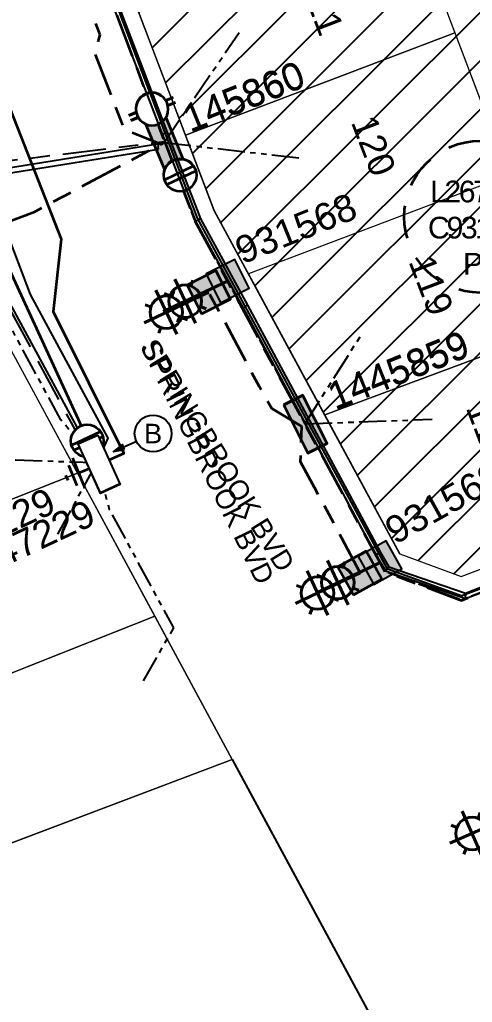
# Model space of a CAD drawing. Header units: metres. Extents: x 308667 to 309873, y 6270550 to 6271594.
# Drawn here: x 309320.8 to 309362.5, y 6271169.6 to 6271260.3 of the extents above; entities that cross this region are included whole.
import ezdxf
from ezdxf.enums import TextEntityAlignment as Align

# ---------------------------------------------------------------- set-up
doc = ezdxf.new("R2010")
doc.units = ezdxf.units.M
for name, pattern in [('Cable Exist UG', [8.2, 4, -1.2, 1.8, -1.2]), ('Dash', [5, 3, -2]), ('IE Trench LV', [5.5, 4, -1.5]), ('PHANTOMX2', [5, 2.5, -0.5, 0.5, -0.5, 0.5, -0.5])]:
    doc.linetypes.add(name, pattern=pattern)
doc.layers.get('0').update_dxf_attribs({"color": 6})
for name, color, linetype, lineweight in [('_User Miscellaneous1', 41, 'Continuous', 13), ('_User Miscellaneous3', 241, 'Continuous', 13), ('_User_LV_Exist', 5, 'Continuous', 35), ('Cadastre Developer_SP_NEW', 54, 'Continuous', 15), ('Cadastre Roads_SP_EXT', 54, 'Continuous', 15)]:
    doc.layers.add(name, color=color, linetype=linetype, lineweight=lineweight)
for name, color, linetype in [('Equip_LV_EXT', 7, 'Continuous'), ('Equip_SP_SL_EXT', 7, 'Continuous'), ('Mains_LV_New_T84', 2, 'Cable x'), ('Notes', 7, 'Continuous'), ('Notes_SP_NEW', 51, 'Continuous'), ('Services_SP_NEW_UG', 2, 'PHANTOMX2'), ('SupportsUG_SP_LV_EXT', 7, 'Continuous'), ('SupportsUG_SP_LV_SL_EXT', 7, 'Continuous'), ('SupportsUG_SP_LV_SL_NEW', 2, 'Continuous'), ('Trench_SP_NEW', 2, 'Continuous'), ('UG_Details_SP_MISC', 7, 'Continuous')]:
    doc.layers.add(name, color=color, linetype=linetype)
doc.styles.add('COLUMN_LABEL', font='arial.ttf')
doc.styles.add('iecARIAL', font='arial.ttf', dxfattribs={"height": 2})
doc.styles.add('POLE_LABEL', font='arial.ttf', dxfattribs={"height": 2})
doc.styles.get("Standard").update_dxf_attribs({"font": 'arial.ttf'})
doc.linetypes.add('Cable New UG', pattern='A,7,-0.25,["x",Standard,S=2,R=0,X=0.2,Y=-0.8],-2.1', length=9.35)
doc.linetypes.add('Cable x', pattern='A,5,-0.25,["x",Standard,S=2,R=0,X=0,Y=-0.8],-1.5', length=6.75)

# ---------------------------------------------------------------- blocks, each defined once
blk = doc.blocks.new('*U386')
at = {"lineweight": 40}
for p, q in [((-3.047, -3.797), (-4.858, 0.323)), ((-3.204, 0.185), (-3.408, -0.339)), ((0, 0), (-2.582, -1.135)), ((-1.893, -0.832), (-6.012, -2.642)), ((-5.874, -0.988), (-5.35, -1.193)), ((-2.031, -2.486), (-2.555, -2.281)), ((-4.701, -3.659), (-4.497, -3.135))]:
    blk.add_line(p, q, dxfattribs=at)
blk.add_circle((-3.953, -1.737), 1.5, dxfattribs=at)
at = {"style": 'iecARIAL', "flags": 8}
blk.add_attdef('ASSET_NUM', (1.5, 1.5), '', height=2.5, dxfattribs=at)
for tag, p, height, flags in [('CONSTRUCTED_VOLTAGE', (0.981, -0.653), 0.2, 9), ('CONTROL_TYPE', (0.981, -0.853), 0.2, 9), ('LANTERN_PURPOSE', (0.981, -1.053), 0.2, 9), ('LNUMBER', (2.181, -3.253), 2.5, 8), ('OPERATING_VOLTAGE', (0.981, -1.653), 0.2, 9), ('ORIENTATION', (0.981, -1.853), 0.2, 9), ('LANTERN_TYPE', (0.981, -1.253), 0.2, 9), ('NO_PHASES', (0.981, -1.453), 0.2, 9), ('OWNED_BY', (0.981, -2.053), 0.2, 9), ('STATE', (0.981, -2.253), 0.2, 9), ('CEXIST', (0.981, -2.653), 0.2, 9), ('CNEW', (0.981, -2.853), 0.2, 9), ('USAGE', (0.981, -2.453), 0.2, 9), ('CNUMBER', (0.981, -3.053), 0.2, 9), ('CREMOVE', (0.981, -3.253), 0.2, 9), ('CREPLACE', (0.981, -3.453), 0.2, 9), ('LKINGHEIGHT', (0.981, -3.653), 0.2, 9), ('LBRACKET', (0.981, -3.853), 0.2, 9), ('LBRACKETVOCAB', (0.981, -4.053), 0.2, 9), ('LCATEGORY', (0.981, -4.253), 0.2, 9), ('LCHARGE1', (0.981, -4.453), 0.2, 9), ('LCHARGE1PERCENT', (0.981, -4.653), 0.2, 9), ('LCHARGE2', (0.981, -4.853), 0.2, 9), ('LCHARGE2PERCENT', (0.981, -5.053), 0.2, 9), ('LCHARGE3', (0.981, -5.253), 0.2, 9), ('LCHARGE3PERCENT', (0.981, -5.453), 0.2, 9), ('LEXIST', (0.981, -5.653), 0.2, 9), ('LLAMP', (0.981, -5.853), 0.2, 9), ('LLAMPVOCAB', (0.981, -6.053), 0.2, 9), ('LMAST', (0.981, -6.253), 0.2, 9), ('LMASTVOCAB', (0.981, -6.453), 0.2, 9), ('LNEW', (0.981, -6.653), 0.2, 9), ('LANTNUMBER', (0.981, -6.853), 0.2, 9), ('LOUTREACH', (0.981, -7.253), 0.2, 9), ('LOUTREACHVOCAB', (0.981, -7.453), 0.2, 9), ('LRATECODE', (0.981, -7.653), 0.2, 9), ('LREMOVE', (0.981, -7.853), 0.2, 9), ('LREPLACE', (0.981, -8.053), 0.2, 9), ('LTYPE', (0.981, -8.253), 0.2, 9), ('STREETNAME', (0.981, -9.253), 0.2, 9), ('LTYPEVOCAB', (0.981, -8.453), 0.2, 9), ('LEGEND', (0.981, -8.653), 0.2, 9), ('LOCATION', (0.981, -8.853), 0.2, 9), ('NOTES', (0.981, -9.053), 0.2, 9), ('SUBURB', (0.981, -9.453), 0.2, 1)]:
    blk.add_attdef(tag, p, '', height=height, dxfattribs=dict(flags=flags))
blk = doc.blocks.new('CUBICLE_NEW')
at = {"flags": 9}
for tag, p in [('STREETNAME', (0, -1.6)), ('LOCATION', (0, -1.8)), ('NOTES', (0, -2))]:
    blk.add_attdef(tag, text='', height=0.2, dxfattribs=at).set_placement(p, align=Align.MIDDLE_LEFT)
blk.add_wipeout([(-2.475, 0.99), (2.475, 0.99), (2.475, -0.99), (-2.475, -0.99)])
at = {"lineweight": -3}
blk.add_lwpolyline([(-2.475, 0.99), (2.475, 0.99), (2.475, -0.99), (-2.475, -0.99)], close=True, dxfattribs=at)
at = {"style": 'COLUMN_LABEL'}
for tag, height, flags, p in [('ASSET_NUM', 2.5, 8, (2, 2)), ('STREET_CODE', 0.2, 9, (0, -0.2))]:
    blk.add_attdef(tag, text='', height=height, dxfattribs=dict(at, flags=flags)).set_placement(p, align=Align.MIDDLE_LEFT)
at = {"flags": 1}
blk.add_attdef('Z', (0, 0), '', height=0.2, dxfattribs=at)
at = {"flags": 9}
for tag, p in [('OWNED_BY', (0, -0.4)), ('STATE', (0, -0.6)), ('USAGE', (0, -0.8)), ('LEGEND', (0, -1)), ('SUBURB', (0, -1.4)), ('PARENT', (0, -1.2))]:
    blk.add_attdef(tag, text='', height=0.2, dxfattribs=at).set_placement(p, align=Align.MIDDLE_LEFT)
blk = doc.blocks.new('PILLAR_EXT')
blk.add_hatch(color=256).paths.add_polyline_path([(-2.475, 0.99), (-2.475, -0.99), (2.475, -0.99), (2.475, 0.99)])
blk.add_lwpolyline([(-2.475, -0.99), (2.475, -0.99), (2.475, 0.99), (-2.475, 0.99)], close=True)
at = {"style": 'iecARIAL', "flags": 8}
blk.add_attdef('ASSET_NUM', (1.5, 3.5), '', height=2.5, dxfattribs=at)
for tag, p, flags in [('OWNED_BY', (0, -0.2), 9), ('STATE', (0, -0.4), 9), ('SUPPORT_TYPE', (0, -0.6), 9), ('USAGE', (0, -0.8), 9), ('LEGEND', (0, -1), 9), ('STREETNAME', (0, -1.8), 9), ('SUBURB', (0, -2), 1), ('LOCATION', (0, -1.2), 9), ('NOTES', (0, -1.4), 9), ('PARENT', (0, -1.6), 9)]:
    blk.add_attdef(tag, p, '', height=0.2, dxfattribs=dict(flags=flags))
blk = doc.blocks.new('COLUMN_EXT')
blk.add_hatch(color=256).paths.add_polyline_path([(-1.485, 1.485), (-1.485, -1.485), (1.485, -1.485), (1.485, 1.485)])
blk.add_lwpolyline([(-1.485, -1.485), (1.485, -1.485), (1.485, 1.485), (-1.485, 1.485)], close=True)
for tag, height, style, flags, p in [('ASSET_NUM', 2.5, 'COLUMN_LABEL', 8, (2, 2)), ('STRUCTURE_PLANT_NUMBER', 0.2, 'POLE_LABEL', 9, (1.813, 0.031)), ('STREET_CODE', 0.2, 'COLUMN_LABEL', 9, (1.813, -0.2))]:
    blk.add_attdef(tag, text='', height=height, dxfattribs=dict(style=style, flags=flags)).set_placement(p, align=Align.MIDDLE_LEFT)
at = {"flags": 9}
for tag, p in [('OWNED_BY', (1.813, -0.6)), ('STATE', (1.813, -0.8)), ('COLUMN_TYPE', (1.813, -0.4)), ('USAGE', (1.813, -1)), ('STREETNAME', (1.813, -1.6)), ('SUBURB', (1.813, -1.8)), ('LEGEND', (1.813, -1.2)), ('LOCATION', (1.813, -1.4)), ('NOTES', (1.813, -2))]:
    blk.add_attdef(tag, text='', height=0.2, dxfattribs=at).set_placement(p, align=Align.MIDDLE_LEFT)
at = {"flags": 1}
blk.add_attdef('Z', (1.813, -2.351), '', height=0.2, dxfattribs=at)
blk = doc.blocks.new('*U377')
at = {"lineweight": 40}
for p, q in [((-2.96, -3.887), (-4.881, 0.182)), ((-3.225, 0.089), (-3.414, -0.44)), ((0, 0), (-2.567, -1.213)), ((-1.886, -0.891), (-5.955, -2.813)), ((-5.862, -1.156), (-5.333, -1.346)), ((-1.979, -2.548), (-2.508, -2.358)), ((-4.616, -3.794), (-4.427, -3.264))]:
    blk.add_line(p, q, dxfattribs=at)
blk.add_circle((-3.921, -1.852), 1.5, dxfattribs=at)
at = {"style": 'iecARIAL', "flags": 8}
blk.add_attdef('ASSET_NUM', (1.5, 1.5), '', height=2.5, dxfattribs=at)
for tag, p, height, flags in [('CONSTRUCTED_VOLTAGE', (0.981, -0.653), 0.2, 9), ('CONTROL_TYPE', (0.981, -0.853), 0.2, 9), ('LANTERN_PURPOSE', (0.981, -1.053), 0.2, 9), ('LNUMBER', (2.181, -3.253), 2.5, 8), ('OPERATING_VOLTAGE', (0.981, -1.653), 0.2, 9), ('ORIENTATION', (0.981, -1.853), 0.2, 9), ('LANTERN_TYPE', (0.981, -1.253), 0.2, 9), ('NO_PHASES', (0.981, -1.453), 0.2, 9), ('OWNED_BY', (0.981, -2.053), 0.2, 9), ('STATE', (0.981, -2.253), 0.2, 9), ('CEXIST', (0.981, -2.653), 0.2, 9), ('CNEW', (0.981, -2.853), 0.2, 9), ('USAGE', (0.981, -2.453), 0.2, 9), ('CNUMBER', (0.981, -3.053), 0.2, 9), ('CREMOVE', (0.981, -3.253), 0.2, 9), ('CREPLACE', (0.981, -3.453), 0.2, 9), ('LKINGHEIGHT', (0.981, -3.653), 0.2, 9), ('LBRACKET', (0.981, -3.853), 0.2, 9), ('LBRACKETVOCAB', (0.981, -4.053), 0.2, 9), ('LCATEGORY', (0.981, -4.253), 0.2, 9), ('LCHARGE1', (0.981, -4.453), 0.2, 9), ('LCHARGE1PERCENT', (0.981, -4.653), 0.2, 9), ('LCHARGE2', (0.981, -4.853), 0.2, 9), ('LCHARGE2PERCENT', (0.981, -5.053), 0.2, 9), ('LCHARGE3', (0.981, -5.253), 0.2, 9), ('LCHARGE3PERCENT', (0.981, -5.453), 0.2, 9), ('LEXIST', (0.981, -5.653), 0.2, 9), ('LLAMP', (0.981, -5.853), 0.2, 9), ('LLAMPVOCAB', (0.981, -6.053), 0.2, 9), ('LMAST', (0.981, -6.253), 0.2, 9), ('LMASTVOCAB', (0.981, -6.453), 0.2, 9), ('LNEW', (0.981, -6.653), 0.2, 9), ('LANTNUMBER', (0.981, -6.853), 0.2, 9), ('LOUTREACH', (0.981, -7.253), 0.2, 9), ('LOUTREACHVOCAB', (0.981, -7.453), 0.2, 9), ('LRATECODE', (0.981, -7.653), 0.2, 9), ('LREMOVE', (0.981, -7.853), 0.2, 9), ('LREPLACE', (0.981, -8.053), 0.2, 9), ('LTYPE', (0.981, -8.253), 0.2, 9), ('STREETNAME', (0.981, -9.253), 0.2, 9), ('LTYPEVOCAB', (0.981, -8.453), 0.2, 9), ('LEGEND', (0.981, -8.653), 0.2, 9), ('LOCATION', (0.981, -8.853), 0.2, 9), ('NOTES', (0.981, -9.053), 0.2, 9), ('SUBURB', (0.981, -9.453), 0.2, 1)]:
    blk.add_attdef(tag, p, '', height=height, dxfattribs=dict(flags=flags))
blk = doc.blocks.new('*U378')
at = {"lineweight": 40}
for p, q in [((-2.954, -3.886), (-4.878, 0.182)), ((-3.221, 0.09), (-3.41, -0.44)), ((0, 0), (-2.563, -1.212)), ((-1.882, -0.89), (-5.95, -2.814)), ((-5.858, -1.157), (-5.328, -1.347)), ((-1.974, -2.547), (-2.504, -2.358)), ((-4.611, -3.794), (-4.421, -3.264))]:
    blk.add_line(p, q, dxfattribs=at)
blk.add_circle((-3.916, -1.852), 1.5, dxfattribs=at)
at = {"style": 'iecARIAL', "flags": 8}
blk.add_attdef('ASSET_NUM', (1.5, 1.5), '', height=2.5, dxfattribs=at)
for tag, p, height, flags in [('CONSTRUCTED_VOLTAGE', (0.981, -0.653), 0.2, 9), ('CONTROL_TYPE', (0.981, -0.853), 0.2, 9), ('LANTERN_PURPOSE', (0.981, -1.053), 0.2, 9), ('LNUMBER', (2.181, -3.253), 2.5, 8), ('OPERATING_VOLTAGE', (0.981, -1.653), 0.2, 9), ('ORIENTATION', (0.981, -1.853), 0.2, 9), ('LANTERN_TYPE', (0.981, -1.253), 0.2, 9), ('NO_PHASES', (0.981, -1.453), 0.2, 9), ('OWNED_BY', (0.981, -2.053), 0.2, 9), ('STATE', (0.981, -2.253), 0.2, 9), ('CEXIST', (0.981, -2.653), 0.2, 9), ('CNEW', (0.981, -2.853), 0.2, 9), ('USAGE', (0.981, -2.453), 0.2, 9), ('CNUMBER', (0.981, -3.053), 0.2, 9), ('CREMOVE', (0.981, -3.253), 0.2, 9), ('CREPLACE', (0.981, -3.453), 0.2, 9), ('LKINGHEIGHT', (0.981, -3.653), 0.2, 9), ('LBRACKET', (0.981, -3.853), 0.2, 9), ('LBRACKETVOCAB', (0.981, -4.053), 0.2, 9), ('LCATEGORY', (0.981, -4.253), 0.2, 9), ('LCHARGE1', (0.981, -4.453), 0.2, 9), ('LCHARGE1PERCENT', (0.981, -4.653), 0.2, 9), ('LCHARGE2', (0.981, -4.853), 0.2, 9), ('LCHARGE2PERCENT', (0.981, -5.053), 0.2, 9), ('LCHARGE3', (0.981, -5.253), 0.2, 9), ('LCHARGE3PERCENT', (0.981, -5.453), 0.2, 9), ('LEXIST', (0.981, -5.653), 0.2, 9), ('LLAMP', (0.981, -5.853), 0.2, 9), ('LLAMPVOCAB', (0.981, -6.053), 0.2, 9), ('LMAST', (0.981, -6.253), 0.2, 9), ('LMASTVOCAB', (0.981, -6.453), 0.2, 9), ('LNEW', (0.981, -6.653), 0.2, 9), ('LANTNUMBER', (0.981, -6.853), 0.2, 9), ('LOUTREACH', (0.981, -7.253), 0.2, 9), ('LOUTREACHVOCAB', (0.981, -7.453), 0.2, 9), ('LRATECODE', (0.981, -7.653), 0.2, 9), ('LREMOVE', (0.981, -7.853), 0.2, 9), ('LREPLACE', (0.981, -8.053), 0.2, 9), ('LTYPE', (0.981, -8.253), 0.2, 9), ('STREETNAME', (0.981, -9.253), 0.2, 9), ('LTYPEVOCAB', (0.981, -8.453), 0.2, 9), ('LEGEND', (0.981, -8.653), 0.2, 9), ('LOCATION', (0.981, -8.853), 0.2, 9), ('NOTES', (0.981, -9.053), 0.2, 9), ('SUBURB', (0.981, -9.453), 0.2, 1)]:
    blk.add_attdef(tag, p, '', height=height, dxfattribs=dict(flags=flags))
blk = doc.blocks.new('LV_UG_LINKS_OPEN_EXT')
for p, q in [((-0.249, 1.473), (-0.249, 2.22)), ((0.249, 1.473), (0.249, 2.22)), ((-0.249, -1.473), (-0.249, -2.22)), ((0.249, -1.473), (0.249, -2.22))]:
    blk.add_line(p, q)
at = {"flags": 9}
for tag, p in [('ACTUAL_STATUS', (0, 0)), ('OPERATING_VOLTAGE', (0, -0.6)), ('ORIENTATION', (0, -0.8)), ('STATE', (0, -1)), ('CONSTRUCTED_VOLTAGE', (0, -0.2)), ('NO_PHASES', (0, -0.4)), ('SWITCH_TYPE', (0, -1.2)), ('USAGE', (0, -1.4)), ('NOTES', (0, -1.6))]:
    blk.add_attdef(tag, text='', height=0.2, dxfattribs=at).set_placement(p, align=Align.MIDDLE_LEFT)
at = {"flags": 1}
blk.add_attdef('Z', (0, 0), '', height=0.2, dxfattribs=at)
blk.add_wipeout([(-0.249, 1.473), (-0.432, 1.43), (-0.608, 1.365), (-0.774, 1.278), (-0.928, 1.171), (-1.067, 1.045), (-1.19, 0.903), (-1.294, 0.747), (-1.377, 0.579), (-1.439, 0.402), (-1.478, 0.218), (-1.494, 0.031), (-1.486, -0.156), (-1.455, -0.341), (-1.4, -0.521), (-1.324, -0.692), (-1.227, -0.853), (-1.11, -1), (-0.976, -1.131), (-0.827, -1.244), (-0.664, -1.338), (-0.491, -1.411), (-0.311, -1.461), (-0.125, -1.489), (0.062, -1.493), (0.249, -1.473), (0.432, -1.43), (0.608, -1.365), (0.774, -1.278), (0.928, -1.171), (1.067, -1.045), (1.19, -0.903), (1.294, -0.747), (1.377, -0.579), (1.439, -0.402), (1.478, -0.218), (1.494, -0.031), (1.486, 0.156), (1.455, 0.341), (1.4, 0.521), (1.324, 0.692), (1.227, 0.853), (1.11, 1), (0.976, 1.131), (0.827, 1.244), (0.664, 1.338), (0.491, 1.411), (0.311, 1.461), (0.125, 1.489), (-0.062, 1.493)])
blk.add_lwpolyline([(0, -1.494, 1), (0, 1.494, 1)], format="xyb", close=True)
blk = doc.blocks.new('LV_UG_LINKS_CLOSED_EXT')
blk.add_wipeout([(-1.056, 1.057), (-1.18, 0.916), (-1.286, 0.761), (-1.371, 0.594), (-1.435, 0.417), (-1.476, 0.234), (-1.493, 0.047), (-1.487, -0.14), (-1.458, -0.326), (-1.406, -0.506), (-1.331, -0.678), (-1.236, -0.839), (-1.121, -0.988), (-0.988, -1.12), (-0.84, -1.235), (-0.679, -1.331), (-0.506, -1.406), (-0.326, -1.458), (-0.141, -1.487), (0.047, -1.493), (0.233, -1.476), (0.416, -1.435), (0.593, -1.371), (0.76, -1.286), (0.915, -1.181), (1.056, -1.057), (1.18, -0.916), (1.286, -0.761), (1.371, -0.594), (1.435, -0.417), (1.476, -0.234), (1.493, -0.047), (1.487, 0.14), (1.458, 0.326), (1.406, 0.506), (1.331, 0.678), (1.236, 0.839), (1.121, 0.988), (0.988, 1.12), (0.84, 1.235), (0.679, 1.331), (0.506, 1.406), (0.326, 1.458), (0.141, 1.487), (-0.047, 1.493), (-0.233, 1.476), (-0.416, 1.435), (-0.593, 1.371), (-0.76, 1.286), (-0.915, 1.181)])
for p, q in [((-0.25, -1.479), (-0.25, 1.479)), ((0.25, -1.479), (0.25, 1.479))]:
    blk.add_line(p, q)
blk.add_circle((0, 0), 1.5)
at = {"flags": 9}
for tag, p in [('ACTUAL_STATUS', (0, 0)), ('OPERATING_VOLTAGE', (0, -0.6)), ('ORIENTATION', (0, -0.8)), ('STATE', (0, -1)), ('CONSTRUCTED_VOLTAGE', (0, -0.2)), ('NO_PHASES', (0, -0.4)), ('SWITCH_TYPE', (0, -1.2)), ('USAGE', (0, -1.4)), ('NOTES', (0, -1.6))]:
    blk.add_attdef(tag, text='', height=0.2, dxfattribs=at).set_placement(p, align=Align.MIDDLE_LEFT)
at = {"flags": 1}
blk.add_attdef('Z', (0, 0), '', height=0.2, dxfattribs=at)
blk = doc.blocks.new('Earth')
for p, q in [((0, -2.044), (0, 0)), ((-1.5, -2.044), (1.5, -2.044)), ((-1, -2.644), (1, -2.644)), ((-0.25, -3.244), (0.25, -3.244))]:
    blk.add_line(p, q)
blk = doc.blocks.new('*U451')
h = blk.add_hatch(color=256)
h.dxf.hatch_style = 1
h.paths.add_polyline_path([(-2.627, -1.47), (-2.834, -1.015), (-3.641, -1.656)])
blk.add_line((-3.641, -1.656), (-1.593, -0.725))
at = {"flags": 128}
blk.add_lwpolyline([(-2.627, -1.47), (-2.834, -1.015), (-3.641, -1.656), (-2.627, -1.47)], dxfattribs=at)
blk.add_circle((0, 0), 1.7)
at = {"width": 0.9}
blk.add_attdef('CODE', text='', height=1.8, dxfattribs=at).set_placement((0, 0), align=Align.MIDDLE_CENTER)
at = {"flags": 1}
blk.add_attdef('Z', (0, 0), '', height=0.2, dxfattribs=at)

msp = doc.modelspace()

# ---------------------------------------------------------------- hatches: boundary and pattern name
at = {"layer": 'Notes'}
h = msp.add_hatch(dxfattribs=at)
h.set_pattern_fill('ANSI31', color=256)
h.paths.add_polyline_path([(309385.374, 6271300.392), (309329.159, 6271279.105), (309326.836, 6271273.948), (309338.707, 6271242.678), (309355.837, 6271211.014), (309361.48, 6271208.914), (309412.652, 6271228.314), (309400.062, 6271261.459), (309400.102, 6271261.475)])
h.paths.add_polyline_path([(309404.819, 6271293.483), (309408.884, 6271282.906), (309414.508, 6271285.067), (309410.443, 6271295.644)], flags=24)
h.paths.add_polyline_path([(309389.925, 6271291.894), (309394.003, 6271281.285), (309399.722, 6271283.483), (309395.644, 6271294.092)], flags=24)
h.paths.add_polyline_path([(309378.3, 6271287.486), (309382.377, 6271276.877), (309388.096, 6271279.075), (309384.019, 6271289.684)], flags=24)
h.paths.add_polyline_path([(309366.824, 6271283.125), (309370.889, 6271272.548), (309376.513, 6271274.709), (309372.448, 6271285.286)], flags=24)
h.paths.add_polyline_path([(309355.696, 6271278.915), (309359.774, 6271268.304), (309365.497, 6271270.504), (309361.419, 6271281.114)], flags=24)
h.paths.add_polyline_path([(309338.769, 6271279.423), (309342.834, 6271268.845), (309348.457, 6271271.007), (309344.392, 6271281.584)], flags=24)
h.paths.add_polyline_path([(309343.969, 6271265.71), (309348.034, 6271255.132), (309353.658, 6271257.294), (309349.593, 6271267.871)], flags=24)
h.paths.add_polyline_path([(309348.707, 6271252.976), (309352.784, 6271242.367), (309358.503, 6271244.565), (309354.426, 6271255.174)], flags=24)
h.paths.add_polyline_path([(309353.683, 6271239.926), (309357.761, 6271229.317), (309363.48, 6271231.514), (309359.402, 6271242.124)], flags=24)
h.paths.add_polyline_path([(309359.675, 6271224.052), (309363.753, 6271213.443), (309369.472, 6271215.641), (309365.394, 6271226.25)], flags=24)
h.paths.add_polyline_path([(309369.233, 6271243.694), (309373.298, 6271233.117), (309378.922, 6271235.278), (309374.857, 6271245.855)], flags=24)
h.paths.add_polyline_path([(309380.062, 6271247.818), (309384.139, 6271237.209), (309389.858, 6271239.407), (309385.781, 6271250.016)], flags=24)
h.paths.add_polyline_path([(309391.762, 6271252.254), (309395.84, 6271241.645), (309401.559, 6271243.843), (309397.481, 6271254.452)], flags=24)
h.paths.add_polyline_path([(309403.912, 6271256.843), (309407.978, 6271246.266), (309413.601, 6271248.427), (309409.536, 6271259.004)], flags=24)

# ---------------------------------------------------------------- linework, layer by layer
at = {"layer": '_User Miscellaneous1', "color": 1, "flags": 128}
msp.add_lwpolyline([(309341.873, 6271236.825), (309338.707, 6271242.678), (309336.067, 6271249.632), (309360.917, 6271259.068), (309365.889, 6271245.932), (309341.873, 6271236.825)], dxfattribs=at)
at = {"layer": '_User Miscellaneous3', "linetype": 'Continuous'}
msp.add_lwpolyline([(309443.825, 6271322.526), (309329.159, 6271279.105), (309326.836, 6271273.948), (309338.694, 6271242.673), (309355.811, 6271211.003)], dxfattribs=at)
at = {"layer": '_User Miscellaneous3'}
msp.add_lwpolyline([(309340.367, 6271192.04), (309318.096, 6271233.253), (309302.937, 6271273.235), (309297.778, 6271275.559), (308868.23, 6271112.889), (308875.954, 6271109.405), (308882.973, 6271104.844), (308889.543, 6271099.559), (308896.685, 6271095.097), (308904.551, 6271091.991), (308911.831, 6271087.941), (308918.697, 6271083.078), (308926.308, 6271079.409), (308933.359, 6271074.791), (308939.769, 6271069.328), (308946.673, 6271064.516), (308954.197, 6271060.667), (308960.723, 6271055.367), (308967.872, 6271050.976), (309340.367, 6271192.04)], close=True, dxfattribs=at)
at = {"layer": '_User_LV_Exist', "color": 4, "linetype": 'Cable Exist UG', "flags": 128}
for points in [[(309346.792, 6271222.738), (309344.022, 6271224.412), (309342.879, 6271226.409), (309340.341, 6271231.216), (309338.218, 6271235.139)], [(309352.164, 6271209.234), (309350.49, 6271212.455), (309347.971, 6271217.111), (309346.685, 6271219.489), (309346.792, 6271222.738)]]:
    msp.add_lwpolyline(points, dxfattribs=at)
at = {"layer": '_User_LV_Exist', "linetype": 'Dash'}
msp.add_circle((309363.242, 6271242.092), 7, dxfattribs=at)
at = {"layer": 'Cadastre Developer_SP_NEW'}
for points in [[(309551.302, 6271318.803), (309458.54, 6271283.64), (309443.805, 6271322.573), (309329.157, 6271279.106), (309326.836, 6271273.948), (309338.707, 6271242.678), (309355.837, 6271211.014), (309361.48, 6271208.914), (309573.017, 6271289.11), (309574.081, 6271293.501), (309551.302, 6271318.803)], [(309376.726, 6271252.611), (309365.038, 6271248.18), (309350.3, 6271287.122), (309361.991, 6271291.546), (309376.726, 6271252.611)], [(309336.068, 6271249.633), (309331.1, 6271262.715), (309355.944, 6271272.155), (309360.917, 6271259.068), (309336.067, 6271249.632)], [(309348.907, 6271223.823), (309355.837, 6271211.014), (309361.48, 6271208.914), (309377.587, 6271215.021), (309371.127, 6271232.09), (309348.907, 6271223.823)]]:
    msp.add_lwpolyline(points, dxfattribs=at)
msp.add_lwpolyline([(309209.83, 6271144.518), (309223.713, 6271173.747, 0.204463), (309224.677, 6271197.278), (309209.318, 6271237.782), (309211.64, 6271242.938), (309297.778, 6271275.559), (309302.937, 6271273.235), (309313.53, 6271245.295), (309318.096, 6271233.253), (309318.973, 6271231.629), (309326.105, 6271218.432), (309333.236, 6271205.236), (309340.367, 6271192.04)], format="xyb", dxfattribs=at)
for points in [[(309371.127, 6271232.09), (309365.88, 6271245.928), (309341.873, 6271236.825), (309348.907, 6271223.823)], [(309318.973, 6271231.629), (309326.105, 6271218.432), (309286.82, 6271202.848), (309286.82, 6271202.848), (309281.308, 6271216.884)], [(309286.82, 6271202.848), (309326.105, 6271218.432), (309333.236, 6271205.236), (309292.264, 6271188.986)], [(309333.236, 6271205.236), (309340.367, 6271192.04), (309340.367, 6271192.04), (309290.201, 6271173.042), (309288.855, 6271176.407), (309285.98, 6271180.001), (309280.153, 6271184.179), (309280.153, 6271184.179)]]:
    msp.add_lwpolyline(points, close=True, dxfattribs=at)
at = {"layer": 'Mains_LV_New_T84', "color": 2, "linetype": 'Cable Exist UG', "flags": 128}
msp.add_lwpolyline([(309361.22, 6271293.401), (309327.676, 6271280.682), (309324.672, 6271274.014), (309334.145, 6271249.029)], dxfattribs=at)
at = {"layer": 'Mains_LV_New_T84', "color": 2, "linetype": 'Cable New UG', "flags": 128}
for points in [[(309283.649, 6271272.347), (309283.649, 6271272.347), (309297.844, 6271277.722), (309304.513, 6271274.719), (309312.489, 6271253.683), (309315.676, 6271250.917), (309321.741, 6271234.92), (309328.9, 6271221.673), (309327.864, 6271219.383)], [(309327.864, 6271219.383), (309319.919, 6271234.087), (309315.484, 6271245.748), (309309.095, 6271245.924)]]:
    msp.add_lwpolyline(points, dxfattribs=at)
at = {"layer": 'Mains_LV_New_T84', "color": 4, "linetype": 'Cable Exist UG', "flags": 128}
msp.add_lwpolyline([(309309.095, 6271245.924), (309309.095, 6271245.924), (309309.095, 6271245.924), (309309.095, 6271245.924), (309309.095, 6271245.924), (309314.77, 6271247.569), (309315.384, 6271246.718), (309334.149, 6271249.049), (309336.884, 6271241.843), (309347.084, 6271222.99), (309354.435, 6271209.402), (309361.487, 6271206.778), (309401.585, 6271221.98), (309448.298, 6271239.979), (309494.93, 6271257.368)], dxfattribs=at)
at = {"layer": 'Notes', "lineweight": -2}
msp.add_line((309340.368, 6271192.038), (309386.842, 6271106), dxfattribs=at)
at = {"layer": 'Services_SP_NEW_UG', "color": 2, "flags": 128}
for points in [[(309334.092, 6271248.952), (309341.012, 6271259.082)], [(309334.092, 6271248.952), (309346.842, 6271247.481)], [(309327.864, 6271219.383), (309324.57, 6271223.376), (309319.259, 6271233.204), (309313.628, 6271233.158)], [(309347.084, 6271222.99), (309352.377, 6271231.36)], [(309347.084, 6271222.99), (309358.803, 6271223.409)], [(309327.864, 6271219.383), (309319.369, 6271219.667)], [(309327.864, 6271219.383), (309324.018, 6271212.346)], [(309327.864, 6271219.383), (309329.046, 6271215.093), (309334.953, 6271204.163), (309332.172, 6271199.266)]]:
    msp.add_lwpolyline(points, dxfattribs=at)
at = {"layer": 'Trench_SP_NEW', "linetype": 'IE Trench LV', "flags": 128}
msp.add_lwpolyline([(309283.639, 6271272.022), (309283.639, 6271272.022), (309297.834, 6271277.398), (309304.277, 6271274.496), (309312.315, 6271253.294), (309313.641, 6271249.798), (309319.645, 6271233.962), (309325.49, 6271223.145), (309327.6, 6271219.241)], dxfattribs=at)
at = {"layer": 'UG_Details_SP_MISC'}
for p, q in [((309333.506, 6271248.812), (309333.544, 6271248.575)), ((309337.003, 6271241.703), (309337.222, 6271241.804)), ((309337.003, 6271241.703), (309341.353, 6271233.712)), ((309337.44, 6271241.904), (309337.222, 6271241.804)), ((309337.44, 6271241.904), (309341.775, 6271233.94)), ((309341.775, 6271233.94), (309341.564, 6271233.826)), ((309341.775, 6271233.94), (309354.042, 6271211.137)), ((309341.353, 6271233.712), (309341.564, 6271233.826)), ((309341.353, 6271233.712), (309353.624, 6271210.901)), ((309361.875, 6271207.381), (309400.258, 6271222.16)), ((309361.884, 6271206.871), (309400.431, 6271221.712)), ((309353.624, 6271210.901), (309353.833, 6271211.019)), ((309353.624, 6271210.901), (309354.501, 6271209.417)), ((309354.042, 6271211.137), (309353.833, 6271211.019)), ((309354.042, 6271211.137), (309354.825, 6271209.813)), ((309354.501, 6271209.417), (309354.663, 6271209.615)), ((309354.501, 6271209.417), (309361.884, 6271206.871)), ((309354.825, 6271209.813), (309354.663, 6271209.615)), ((309354.825, 6271209.813), (309361.875, 6271207.381)), ((309361.875, 6271207.381), (309361.879, 6271207.126)), ((309361.884, 6271206.871), (309361.879, 6271207.126))]:
    msp.add_line(p, q, dxfattribs=at)
at = {"layer": 'UG_Details_SP_MISC', "color": 7, "flags": 128}
msp.add_lwpolyline([(309575.789, 6271293.334), (309574.458, 6271287.838), (309361.486, 6271207.098)], dxfattribs=at)

# ---------------------------------------------------------------- block references
at = {"layer": '_User_LV_Exist'}
for name, p, rotation in [('COLUMN_EXT', (309338.218, 6271235.139), 26.78845760109942), ('Earth', (309328.124, 6271219.228), 292.0118215439776), ('COLUMN_EXT', (309352.144, 6271209.224), 29.0720931809374)]:
    msp.add_blockref(name, p, dxfattribs=dict(at, rotation=rotation))
at = {"layer": '_User_LV_Exist', "linetype": 'Cable New UG'}
for name, p in [('*U378', (309338.218, 6271235.139)), ('*U377', (309352.164, 6271209.234))]:
    msp.add_blockref(name, p, dxfattribs=at)
at = {"layer": '_User_LV_Exist'}
ref = msp.add_blockref('PILLAR_EXT', (309347.127, 6271222.94), dxfattribs=dict(at, rotation=296.6243803186624))
ref.add_attrib('ASSET_NUM', '1445859', dxfattribs={"layer": '0', "height": 2.5, "rotation": 22}).set_placement((309349.404, 6271225.367), align=Align.MIDDLE_LEFT)
at = {"layer": 'Equip_SP_SL_EXT', "linetype": 'Cable New UG'}
for name, p in [('*U378', (309339.959, 6271236.16)), ('*U377', (309354.031, 6271210.194))]:
    msp.add_blockref(name, p, dxfattribs=at)
at = {"layer": 'Equip_SP_SL_EXT'}
msp.add_blockref('*U386', (309366.45, 6271186.943), dxfattribs=at)
at = {"layer": 'SupportsUG_SP_LV_EXT'}
ref = msp.add_blockref('PILLAR_EXT', (309334.143, 6271249.029), dxfattribs=dict(at, rotation=292.4467144406858))
ref.add_attrib('ASSET_NUM', '145860', dxfattribs={"layer": '0', "height": 2.5, "rotation": 22}).set_placement((309336.028, 6271251.031), align=Align.MIDDLE_LEFT)
ref = msp.add_blockref('PILLAR_EXT', (309347.109, 6271223.009), dxfattribs=dict(at, rotation=296.6243803186624))
ref.add_attrib('ASSET_NUM', '1445859', dxfattribs={"layer": '0', "height": 2.5, "rotation": 22}).set_placement((309349.385, 6271225.437), align=Align.MIDDLE_LEFT)
at = {"layer": 'SupportsUG_SP_LV_SL_EXT'}
ref = msp.add_blockref('COLUMN_EXT', (309339.959, 6271236.16), dxfattribs=dict(at, rotation=26.78845760109942))
ref.add_attrib('ASSET_NUM', '931568', dxfattribs={"layer": '0', "height": 2.5, "rotation": 22, "style": 'COLUMN_LABEL'}).set_placement((309340.843, 6271238.847), align=Align.MIDDLE_LEFT)
ref = msp.add_blockref('COLUMN_EXT', (309354.012, 6271210.184), dxfattribs=dict(at, rotation=29.0720931809374))
ref.add_attrib('ASSET_NUM', '931569', dxfattribs={"layer": '0', "height": 2.5, "rotation": 29.07209, "style": 'COLUMN_LABEL'}).set_placement((309354.788, 6271212.904), align=Align.MIDDLE_LEFT)

# ---------------------------------------------------------------- texts
at = {"layer": '_User_LV_Exist'}
msp.add_text('SPRINGBROOK BVD', height=1.8, rotation=296.09696, dxfattribs=at).set_placement((309331.907, 6271230.082))
at = {"layer": '_User_LV_Exist', "insert": (309363.242, 6271241.092), "char_height": 2, "attachment_point": 5}
msp.add_mtext('{\\T0.8;L267163\\PC931568\\PPE}', dxfattribs=at)
at = {"layer": 'Cadastre Developer_SP_NEW'}
for s, p in [('121', (309346.816, 6271260.948)), ('120', (309351.628, 6271247.962)), ('119', (309356.939, 6271235.101)), ('118', (309362.224, 6271221.609))]:
    msp.add_text(s, height=2.4, rotation=291.02293, dxfattribs=at).set_placement(p, align=Align.BOTTOM_CENTER)
at = {"layer": 'Cadastre Roads_SP_EXT'}
msp.add_text('SPRINGBROOK BVD', height=1.8, rotation=301.65971, dxfattribs=at).set_placement((309331.806, 6271230.091))

# ---------------------------------------------------------------- next in the draw order: block references
at = {"layer": 'Equip_LV_EXT', "rotation": 292.2777319166402}
msp.add_blockref('LV_UG_LINKS_OPEN_EXT', (309332.969, 6271252.092), dxfattribs=at)
at = {"layer": 'Equip_LV_EXT', "linetype": 'Cable New UG', "rotation": 295.6170188812308}
msp.add_blockref('LV_UG_LINKS_CLOSED_EXT', (309335.558, 6271245.998), dxfattribs=at)

# ---------------------------------------------------------------- next in the draw order: linework, layer by layer
at = {"layer": '_User_LV_Exist', "color": 2, "linetype": 'Cable Exist UG', "flags": 128}
msp.add_lwpolyline([(309361.239, 6271293.332), (309327.694, 6271280.613), (309324.691, 6271273.945), (309334.164, 6271248.96)], dxfattribs=at)
at = {"layer": '_User_LV_Exist', "color": 2, "linetype": 'Cable New UG', "flags": 128}
msp.add_lwpolyline([(309283.667, 6271272.277), (309283.667, 6271272.277), (309297.863, 6271277.653), (309304.532, 6271274.649), (309312.957, 6271250.637), (309319.558, 6271252.896), (309322.495, 6271245.437), (309324.62, 6271240.043), (309323.873, 6271233.346), (309330.4, 6271220.267), (309328.124, 6271219.228), (309319.396, 6271238.249), (309316.577, 6271237.147), (309315.191, 6271236.618), (309311.885, 6271235.354), (309316.853, 6271224.406), (309311.113, 6271222.182), (309289.626, 6271213.857), (309285.27, 6271223.464), (309293.666, 6271227.272)], dxfattribs=at)
at = {"layer": '_User_LV_Exist', "color": 4, "linetype": 'Cable Exist UG', "flags": 128}
msp.add_lwpolyline([(309295.351, 6271223.629), (309289.62, 6271221.135), (309291.187, 6271217.679), (309302.982, 6271222.249), (309308.392, 6271224.345), (309312.81, 6271226.057), (309310.725, 6271230.655), (309307.839, 6271237.019), (309307.839, 6271237.019), (309307.839, 6271237.019), (309307.839, 6271237.019), (309307.839, 6271237.019), (309318.027, 6271240.966), (309322.152, 6271242.564), (309334.167, 6271248.98), (309336.903, 6271241.774), (309347.102, 6271222.921), (309354.454, 6271209.333), (309361.505, 6271206.709), (309400.553, 6271221.498), (309400.553, 6271221.498), (309400.553, 6271221.498)], dxfattribs=at)

# ---------------------------------------------------------------- next in the draw order: block references
at = {"layer": '_User_LV_Exist'}
ref = msp.add_blockref('PILLAR_EXT', (309334.162, 6271248.96), dxfattribs=dict(at, rotation=292.4467144406858))
ref.add_attrib('ASSET_NUM', '145860', dxfattribs={"layer": '0', "height": 2.5, "rotation": 22}).set_placement((309336.047, 6271250.962), align=Align.MIDDLE_LEFT)

# ---------------------------------------------------------------- next in the draw order: block references
at = {"layer": '_User_LV_Exist', "rotation": 292.2777319166402}
msp.add_blockref('LV_UG_LINKS_OPEN_EXT', (309332.988, 6271252.022), dxfattribs=at)
at = {"layer": '_User_LV_Exist', "linetype": 'Cable New UG', "rotation": 295.6170188812308}
msp.add_blockref('LV_UG_LINKS_CLOSED_EXT', (309335.577, 6271245.929), dxfattribs=at)
at = {"layer": '_User_LV_Exist'}
ref = msp.add_blockref('CUBICLE_NEW', (309328.124, 6271219.228), dxfattribs=dict(at, rotation=294.4578043066508))
ref.add_attrib('ASSET_NUM', 'S147229', dxfattribs={"layer": '0', "height": 2.5, "rotation": 25, "style": 'COLUMN_LABEL'}).set_placement((309314.783, 6271209.046), align=Align.MIDDLE_LEFT)

# ---------------------------------------------------------------- next in the draw order: linework, layer by layer
at = {"layer": '_User_LV_Exist', "color": 4, "linetype": 'Cable Exist UG', "flags": 128}
msp.add_lwpolyline([(309323.09, 6271272.49), (309324.815, 6271267.976), (309328.161, 6271258.892), (309327.718, 6271257.088), (309330.386, 6271250.193), (309333.857, 6271248.797)], dxfattribs=at)
at = {"layer": 'UG_Details_SP_MISC'}
for p, q in [((309324.753, 6271273.62), (309333.929, 6271249.708)), ((309325.267, 6271273.62), (309334.377, 6271249.88)), ((309333.929, 6271249.708), (309334.153, 6271249.794)), ((309333.929, 6271249.708), (309337.003, 6271241.703)), ((309334.377, 6271249.88), (309334.153, 6271249.794)), ((309334.377, 6271249.88), (309337.44, 6271241.904)), ((309314.43, 6271245.755), (309333.506, 6271248.812)), ((309333.582, 6271248.338), (309333.544, 6271248.575)), ((309314.506, 6271245.281), (309333.582, 6271248.338))]:
    msp.add_line(p, q, dxfattribs=at)

# ---------------------------------------------------------------- next in the draw order: block references
at = {"layer": '_User_LV_Exist', "linetype": 'Cable New UG', "rotation": 295.6170188812308}
msp.add_blockref('LV_UG_LINKS_CLOSED_EXT', (309327.008, 6271221.423), dxfattribs=at)

# ---------------------------------------------------------------- next in the draw order: block references
at = {"layer": 'Notes_SP_NEW', "linetype": 'Cable New UG'}
ref = msp.add_blockref('*U451', (309333.082, 6271222.096), dxfattribs=at)
ref.add_attrib('CODE', 'B', dxfattribs={"layer": '0', "height": 1.8}).set_placement((309333.082, 6271222.096), align=Align.MIDDLE_CENTER)

# ---------------------------------------------------------------- next in the draw order: block references
at = {"layer": 'SupportsUG_SP_LV_SL_NEW'}
ref = msp.add_blockref('CUBICLE_NEW', (309328.105, 6271219.297), dxfattribs=dict(at, rotation=294.4578043066508))
ref.add_attrib('ASSET_NUM', '147229', dxfattribs={"layer": '0', "height": 2.5, "rotation": 25, "style": 'COLUMN_LABEL'}).set_placement((309313.23, 6271211.137), align=Align.MIDDLE_LEFT)

# ---------------------------------------------------------------- next in the draw order: linework, layer by layer
at = {"layer": 'UG_Details_SP_MISC', "color": 7, "flags": 128}
msp.add_lwpolyline([(309327.896, 6271280.446), (309324.997, 6271274.003), (309330.774, 6271258.784), (309336.393, 6271243.983), (309337.157, 6271241.969), (309338.726, 6271239.069), (309345.515, 6271226.52), (309350.51, 6271217.288), (309354.645, 6271209.644), (309361.583, 6271207.135)], dxfattribs=at)

doc.saveas('drawing.dxf')
